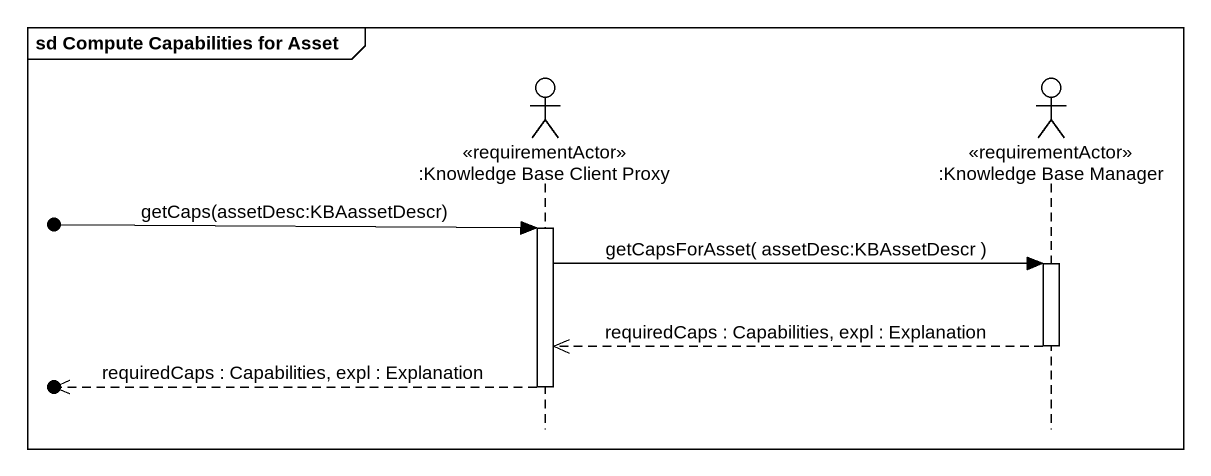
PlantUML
@startuml
mainframe sd Compute Capabilities for Asset
hide footbox
actor ":Knowledge Base Client Proxy" as Knowledge_Base_Client_Proxy <<requirementActor>>
actor ":Knowledge Base Manager" as Knowledge_Base_Manager <<requirementActor>>

[o-> Knowledge_Base_Client_Proxy : getCaps(assetDesc:KBAassetDescr)
activate Knowledge_Base_Client_Proxy
Knowledge_Base_Client_Proxy -> Knowledge_Base_Manager : getCapsForAsset( assetDesc:KBAssetDescr )
activate Knowledge_Base_Manager
Knowledge_Base_Manager -->> Knowledge_Base_Client_Proxy : requiredCaps : Capabilities, expl : Explanation
deactivate Knowledge_Base_Manager
[o<<-- Knowledge_Base_Client_Proxy : requiredCaps : Capabilities, expl : Explanation
deactivate Knowledge_Base_Client_Proxy
@enduml
